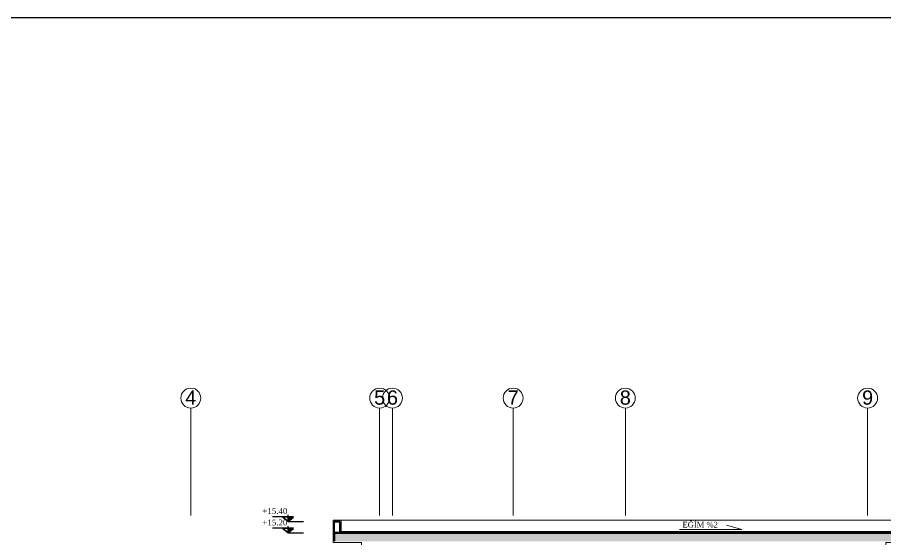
# Model space of a CAD drawing. Header units: centimetres. Extents: x 14449 to 53524, y -19051 to -10746.
# Drawn here: x 17921.9 to 18303.6, y -16812.9 to -16583.5 of the extents above; entities that cross this region are included whole.
import ezdxf

# ---------------------------------------------------------------- set-up
doc = ezdxf.new("R2010")
doc.units = ezdxf.units.CM
doc.linetypes.add('CENTER2', pattern=[112.5, 75, -12.5, 12.5, -12.5])
doc.layers.add('KOT', color=1, linetype='Continuous')
for name, color, linetype, lineweight in [('P-AKS', 255, 'Continuous', 5), ('rtm-duv tugla', 22, 'Continuous', 35), ('rtm-mhl-yazı-malzeme', 7, 'Continuous', 13), ('rtm-sembol kot yazı', 7, 'Continuous', 20), ('rtm-sıva', 252, 'Continuous', 15), ('rtm-tarama-betonarme', 51, 'Continuous', 13), ('rtm-tas_betonarme', 50, 'Continuous', 40)]:
    doc.layers.add(name, color=color, linetype=linetype, lineweight=lineweight)
doc.styles.add('arial_1_18', font='arial.ttf', dxfattribs={"height": 0.2})
doc.styles.add('times new roman_1_18', font='times.ttf', dxfattribs={"height": 0.2})
doc.styles.add('VAZ-OLCU', font='times.ttf', dxfattribs={"height": 60})

# ---------------------------------------------------------------- blocks, each defined once
blk = doc.blocks.new('kotson')
at = {"layer": 'KOT'}
blk.add_hatch(color=256, dxfattribs=at).paths.add_polyline_path([(0.3, 13.6), (18, 0), (18, 13.6)])
for p, q in [((70, 16), (0, 16)), ((18, 0), (0.3, 13.6)), ((0.3, 13.6), (35.6, 13.6)), ((18, 0), (18, 21.9)), ((35.6, 13.6), (18, 0)), ((18, 0), (35.6, 13.6)), ((18, 0), (18, 13.6)), ((18, 0), (-33.7, 0))]:
    blk.add_line(p, q, dxfattribs=at)

msp = doc.modelspace()

# ---------------------------------------------------------------- hatches: boundary and pattern name
at = {"layer": 'rtm-tarama-betonarme'}
h = msp.add_hatch(dxfattribs=at)
h.set_pattern_fill('ANSI33', color=256, scale=0.375, style=0)
h.set_pattern_definition([(45, (11294.3612, -15213.0294), (-1.683798, 1.683798), []), (45, (11296.045, -15213.0294), (-1.683798, 1.683798), [1.190625, -0.5953125])])
h.paths.add_polyline_path([(18316.14, -16810.25), (18061.39, -16810.25), (18061.39, -16814), (18316.14, -16814)])

# ---------------------------------------------------------------- linework, layer by layer
at = {"color": 2, "lineweight": 25}
msp.add_lwpolyline([(15476.06, -16583.46), (19653.04, -16583.46), (19653.04, -18783.46), (15476.06, -18783.46)], close=True, dxfattribs=at)
at = {"layer": 'P-AKS', "linetype": 'CENTER2', "elevation": -2.19}
for points in [[(17998.27, -16802.75), (17998.27, -16755.38)], [(18081.39, -16802.75), (18081.39, -16755.38)], [(18087.02, -16802.75), (18087.02, -16755.38)], [(18140.14, -16802.75), (18140.14, -16755.38)], [(18189.52, -16802.75), (18189.52, -16755.38)], [(18296.14, -16802.75), (18296.14, -16755.38)]]:
    msp.add_lwpolyline(points, dxfattribs=at)
at = {"layer": 'P-AKS', "linetype": 'Continuous'}
for centre in [(17998.27, -16751.01, -2.19), (18081.39, -16751.01, -2.19), (18087.02, -16751.01, -2.19), (18140.14, -16751.01, -2.19), (18189.52, -16751.01, -2.19), (18296.14, -16751.01, -2.19)]:
    msp.add_circle(centre, 4.38, dxfattribs=at)
at = {"layer": 'rtm-duv tugla'}
for p, q in [((18061.39, -16810.25, -2.19), (18061.39, -16805.25, -2.19)), ((18061.39, -16805.25, -2.19), (18063.89, -16805.25, -2.19)), ((18063.89, -16805.25, -2.19), (18063.89, -16810.25, -2.19))]:
    msp.add_line(p, q, dxfattribs=at)
at = {"layer": 'rtm-mhl-yazı-malzeme', "linetype": 'Continuous', "lineweight": 0}
for p, q in [((18213.38, -16808.79, 17157.75), (18240.83, -16808.79, 17157.75)), ((18240.83, -16808.79, 17157.75), (18234, -16806.91, 17157.75))]:
    msp.add_line(p, q, dxfattribs=at)
at = {"layer": 'rtm-sıva'}
msp.add_line((18064.39, -16804.75, -2.19), (18313.14, -16804.75, -2.19), dxfattribs=at)
at = {"layer": 'rtm-sıva', "elevation": -2.19}
msp.add_lwpolyline([(17802.68, -16867.62), (17808.18, -16867.62), (17808.18, -16897.25), (18073.39, -16897.25), (18073.39, -16814.5), (18060.89, -16814.5), (18060.89, -16804.75), (18064.39, -16804.75), (18064.39, -16809.75), (18313.14, -16809.75), (18313.14, -16804.75), (18316.64, -16804.75), (18316.64, -16814.5), (18304.14, -16814.5), (18304.14, -16897.25), (18568.82, -16897.25), (18568.82, -16867.62), (18574.32, -16867.62)], dxfattribs=at)
at = {"layer": 'rtm-tas_betonarme'}
for p, q in [((18061.39, -16810.25, -2.19), (18316.14, -16810.25, -2.19)), ((18061.39, -16814, -2.19), (18061.39, -16810.25, -2.19))]:
    msp.add_line(p, q, dxfattribs=at)

# ---------------------------------------------------------------- block references
at = {"layer": 'KOT', "xscale": -0.13125, "yscale": 0.13125, "zscale": 0.13125}
for p in [(18043.45, -16805.25, -2.19), (18043.45, -16810.25, -2.19)]:
    msp.add_blockref('kotson', p, dxfattribs=at)

# ---------------------------------------------------------------- texts
at = {"layer": 'P-AKS', "linetype": 'Continuous', "style": 'arial_1_18'}
for s, p in [('4', (17995.84, -16753.91, -2.19)), ('5', (18078.96, -16753.91, -2.19)), ('6', (18084.59, -16753.91, -2.19)), ('7', (18137.71, -16753.91, -2.19)), ('8', (18187.09, -16753.91, -2.19)), ('9', (18293.71, -16753.91, -2.19))]:
    msp.add_text(s, height=6.25, dxfattribs=at).set_placement(p)
at = {"layer": 'rtm-mhl-yazı-malzeme', "linetype": 'Continuous', "lineweight": 0, "style": 'times new roman_1_18'}
msp.add_text('EĞİM %%%2', height=2.5, dxfattribs=at).set_placement((18214.64, -16807.96, 17157.75))
at = {"layer": 'rtm-sembol kot yazı', "style": 'VAZ-OLCU'}
for s, p in [('+15.40', (18029.74, -16802.04, -25.16)), ('+15.20', (18029.74, -16807.04, -25.16))]:
    msp.add_text(s, height=2.6, dxfattribs=at).set_placement(p)

doc.saveas('drawing.dxf')
